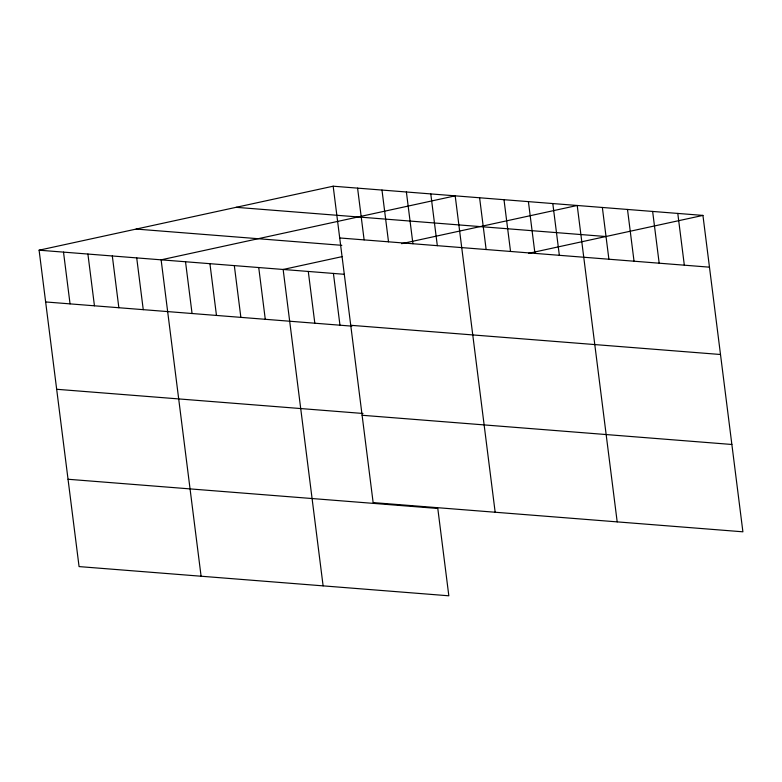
<?xml version="1.0" encoding="UTF-8"?>
<svg xmlns="http://www.w3.org/2000/svg" width="782" height="782" viewBox="0 0 782 782"><rect width="100%" height="100%" fill="white"/><g stroke="black" fill="none" stroke-linecap="round" stroke-linejoin="round"><path stroke-width="1.17" d="M68.034 479.258L437.793 508.466L448.829 595.796L79.07 566.588L39.1 250.191L333.171 186.204L702.93 215.412L742.9 531.809L373.141 502.601L333.171 186.204M342.057 256.643L283.143 269.467L323.113 585.865M401.606 243.691L577.214 205.48L617.184 521.877M528.515 253.358L702.93 215.412M236.125 207.318L605.884 236.526M339.711 237.963L709.469 267.17M136.146 229.067L341.832 245.323M39.1 250.191L344.197 274.287M350.747 325.292L720.505 354.5M45.639 301.95L351.939 326.143M56.675 389.28L362.975 413.473M362.115 415.271L731.864 444.479M677.789 213.427L684.328 265.186M652.638 211.443L659.177 263.202M627.496 209.449L634.036 261.217M602.355 207.465L608.895 259.233M552.806 203.555L559.345 255.313M528.407 201.629L534.947 253.388M503.999 199.693L510.538 251.462M479.601 197.768L486.14 249.536M495.162 512.239L455.192 195.842L161.121 259.829L201.091 576.226M430.784 193.916L437.324 245.675M406.386 191.981L412.925 243.749M381.978 190.055L388.517 241.824M357.579 188.13L364.119 239.888M333.425 273.436L339.965 325.204M308.284 271.452L314.823 323.21M258.734 267.542L265.274 319.3M234.326 265.606L240.866 317.375M209.928 263.681L216.467 315.439M185.52 261.755L192.059 313.514M136.713 257.894L143.253 309.662M112.315 255.968L118.854 307.737M87.907 254.042L94.446 305.801M63.508 252.117L70.048 303.875"/></g></svg>
